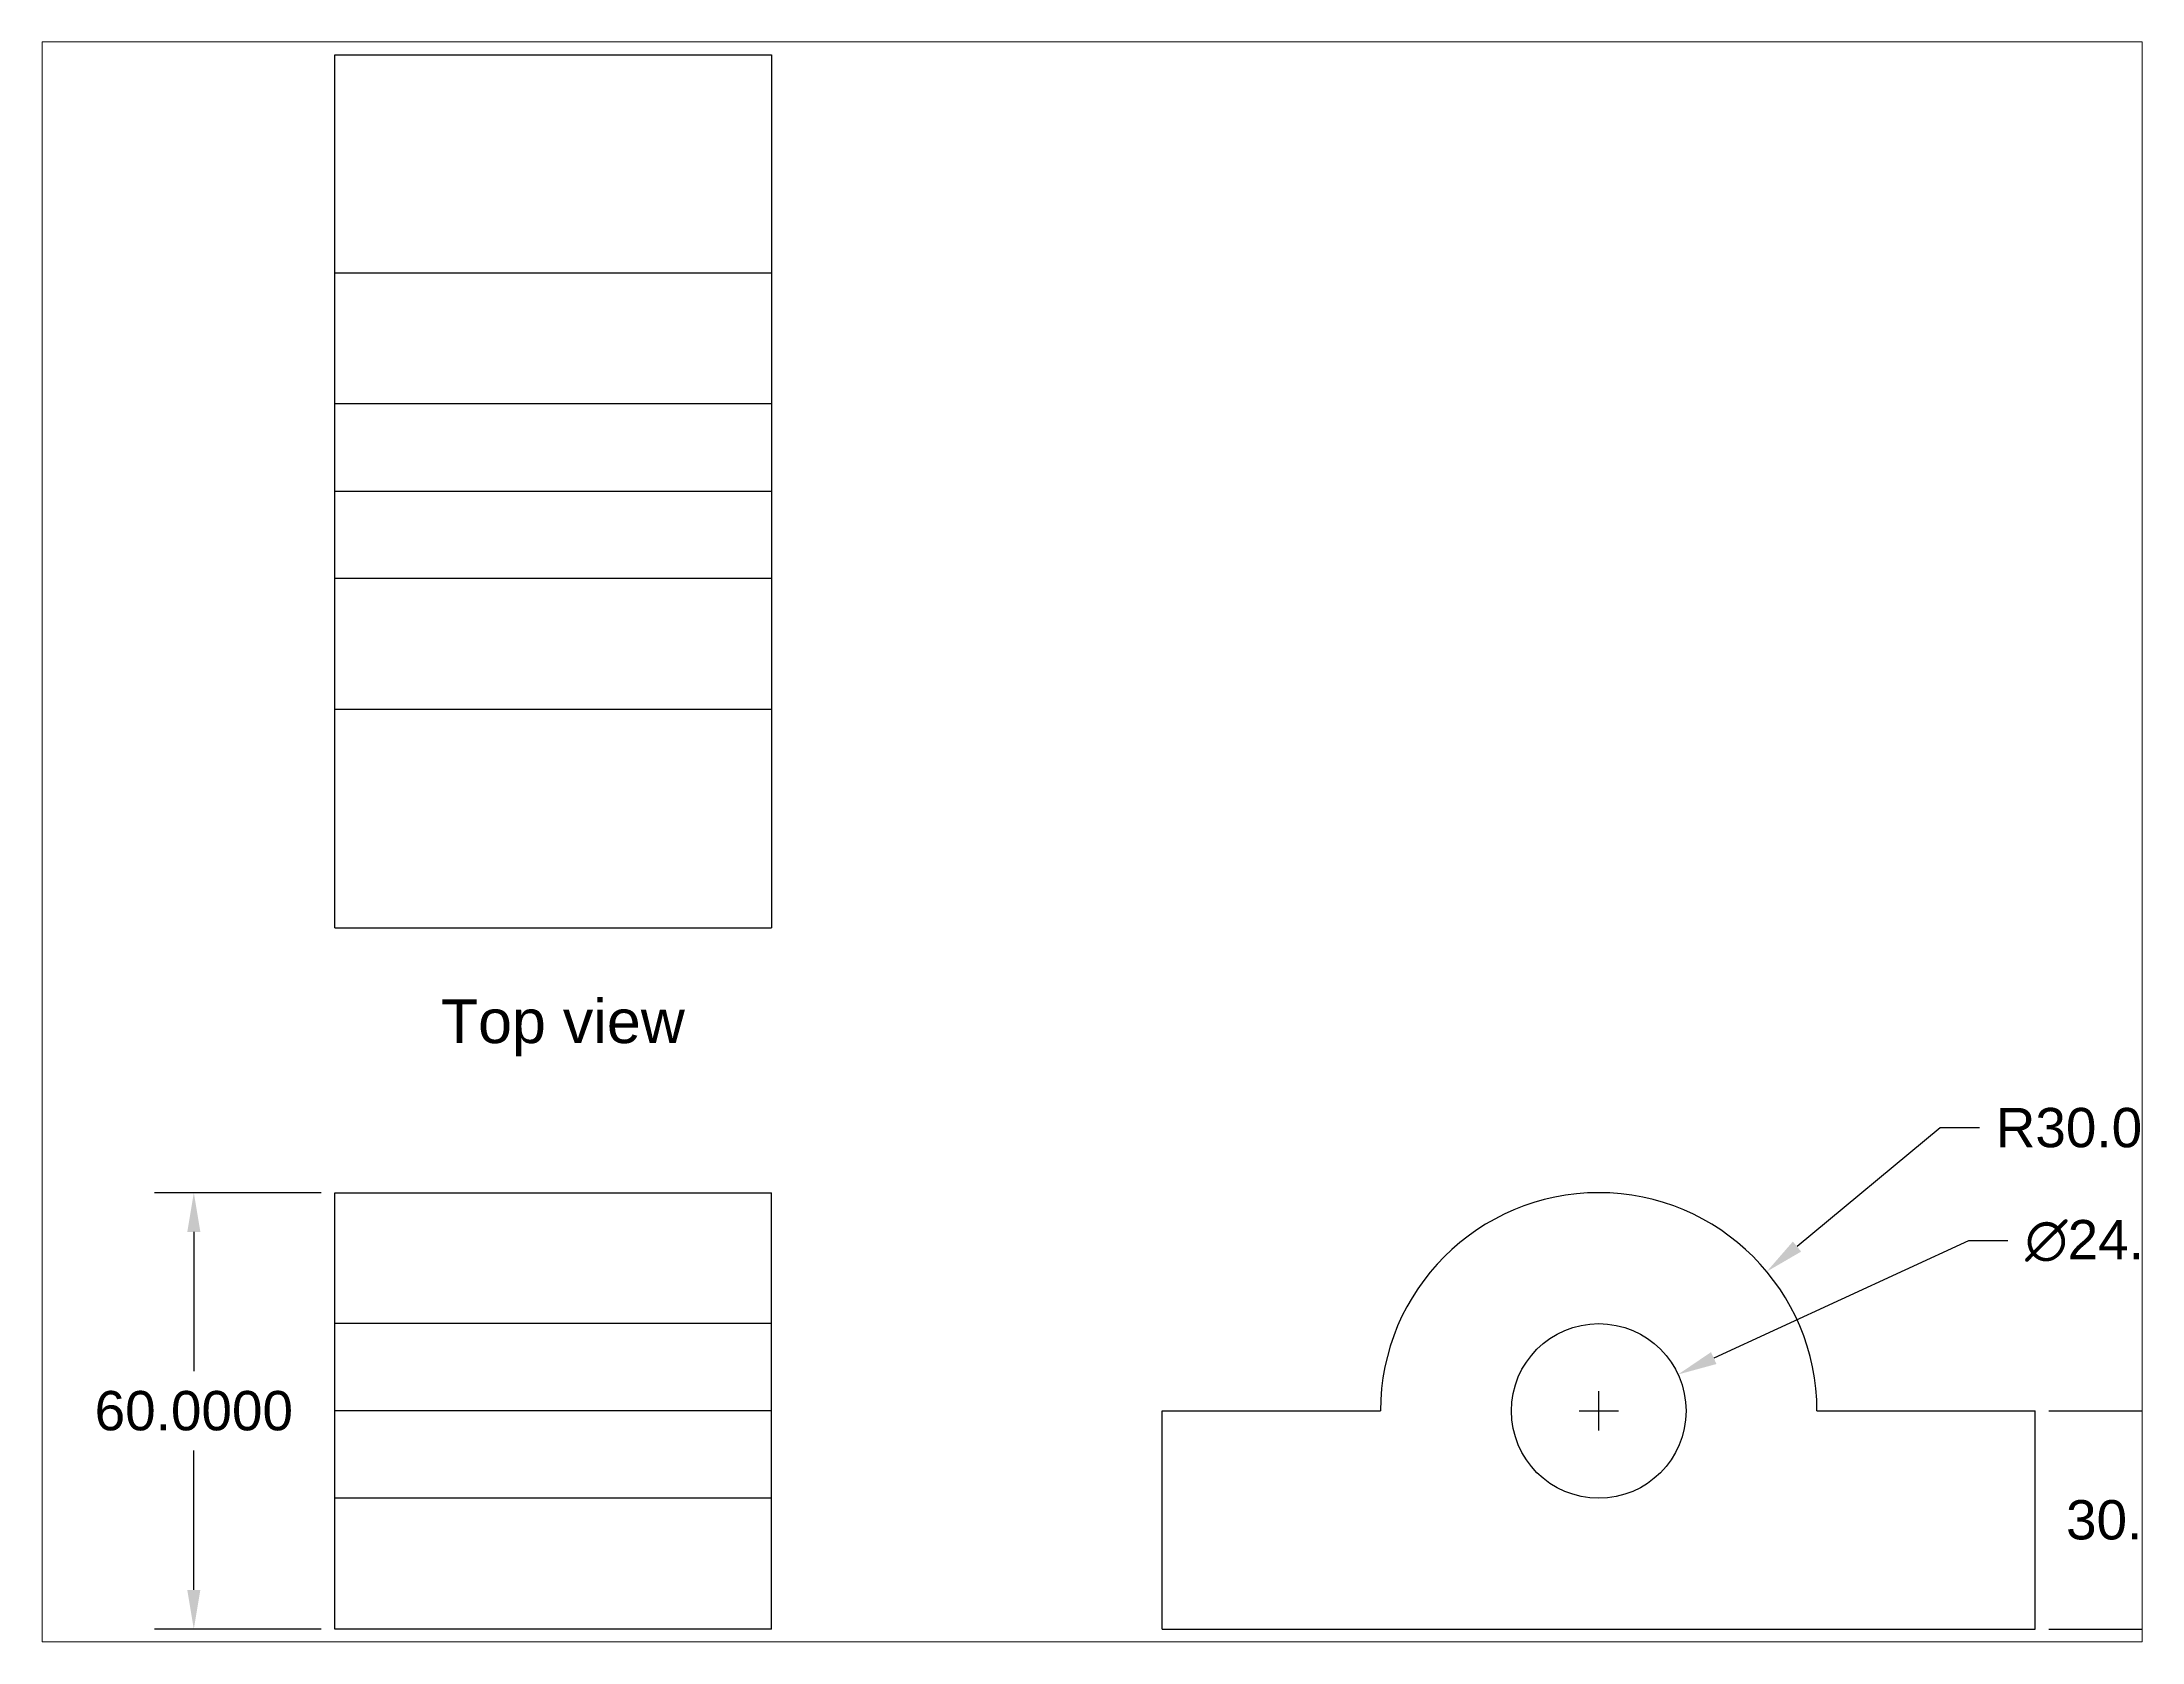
# Paper-space layout 'Layout1' of a CAD drawing. Header units: millimetres. Extents: x 1.05 to 9.45, y 0.8 to 7.2.
# The model-space entities are those that its viewports show. They can reach past a viewport. Long polylines and large blocks are cut down to what shows.
import ezdxf

# ---------------------------------------------------------------- set-up
doc = ezdxf.new("R2010")
doc.units = ezdxf.units.MM
doc.header["$MEASUREMENT"] = 0
doc.linetypes.add('CENTER', pattern=[2, 1.25, -0.25, 0.25, -0.25])
doc.linetypes.add('HIDDEN', pattern=[0.375, 0.25, -0.125])
doc.styles.add('Annotative', font='arial.ttf')
doc.styles.get("Standard").update_dxf_attribs({"font": 'arial.ttf'})
doc.dimstyles.new('Annotative', dxfattribs={"dimscale": 0, "dimtxt": 0.18, "dimasz": 0.18, "dimexe": 0.18, "dimexo": 0.0625, "dimgap": 0.09, "dimtad": 0, "dimtih": 1, "dimtoh": 1, "dimdec": 4, "dimzin": 0, "dimdsep": 46, "dimtxsty": 'Standard', "dimcen": 0.09, "dimadec": 0, "dimazin": 0, "dimtfac": 1, "dimtdec": 4, "dimtofl": 0, "dimtmove": 0, "dimatfit": 3, "dimfxl": 1, "dimtolj": 1, "dimtzin": 0, "dimarcsym": 0})

# ---------------------------------------------------------------- blocks, each defined once
blk = doc.blocks.new('*D9')
at = {"color": 0, "lineweight": -2}
for p, q in [((138.94, 17.63), (138.94, -2.11)), ((198.94, 17.63), (198.94, -2.11)), ((144.34, 3.29), (152.92, 3.29)), ((193.54, 3.29), (184.95, 3.29))]:
    blk.add_line(p, q, dxfattribs=at)
at = {"color": 0}
for points in [[(144.34, 4.19), (144.34, 2.39), (138.94, 3.29)], [(193.54, 4.19), (193.54, 2.39), (198.94, 3.29)]]:
    blk.add_solid(points, dxfattribs=at)
at = {"layer": 'Defpoints', "color": 0}
for p in [(138.94, 19.51), (198.94, 19.51), (198.94, 3.29)]:
    blk.add_point(p, dxfattribs=at)
at = {"color": 0, "insert": (168.94, 3.29), "char_height": 5.4, "attachment_point": 5}
blk.add_mtext('\\A1;60.0000', dxfattribs=at)
blk = doc.blocks.new('*D10')
at = {"color": 0, "lineweight": -2}
for p, q in [((78.94, 17.63), (78.94, -14.96)), ((198.94, 17.63), (198.94, -14.96)), ((84.34, -9.56), (121.1, -9.56)), ((193.54, -9.56), (156.78, -9.56))]:
    blk.add_line(p, q, dxfattribs=at)
at = {"color": 0}
for points in [[(84.34, -8.66), (84.34, -10.46), (78.94, -9.56)], [(193.54, -8.66), (193.54, -10.46), (198.94, -9.56)]]:
    blk.add_solid(points, dxfattribs=at)
at = {"layer": 'Defpoints', "color": 0}
for p in [(78.94, 19.51), (198.94, 19.51), (198.94, -9.56)]:
    blk.add_point(p, dxfattribs=at)
at = {"color": 0, "insert": (138.94, -9.56), "char_height": 5.4, "attachment_point": 5}
blk.add_mtext('\\A1;120.0000', dxfattribs=at)
blk = doc.blocks.new('*D11')
at = {"color": 0, "lineweight": -2}
for p, q in [((200.81, 49.51), (222.2, 49.51)), ((216.8, 44.11), (216.8, 39.97)), ((216.8, 24.91), (216.8, 29.05)), ((200.81, 19.51), (222.2, 19.51))]:
    blk.add_line(p, q, dxfattribs=at)
at = {"color": 0}
for points in [[(215.9, 44.11), (217.7, 44.11), (216.8, 49.51)], [(215.9, 24.91), (217.7, 24.91), (216.8, 19.51)]]:
    blk.add_solid(points, dxfattribs=at)
at = {"layer": 'Defpoints', "color": 0}
for p in [(198.94, 49.51), (198.94, 19.51), (216.8, 19.51)]:
    blk.add_point(p, dxfattribs=at)
at = {"color": 0, "insert": (216.8, 34.51), "char_height": 5.4, "attachment_point": 5}
blk.add_mtext('\\A1;30.0000', dxfattribs=at)
blk = doc.blocks.new('*D13')
at = {"color": 0, "lineweight": -2}
for p, q in [((-34.79, 17.63), (-34.79, -12.84)), ((25.21, 17.63), (25.21, -12.84)), ((-29.39, -7.44), (-20.8, -7.44)), ((19.81, -7.44), (11.23, -7.44))]:
    blk.add_line(p, q, dxfattribs=at)
at = {"color": 0}
for points in [[(-29.39, -6.54), (-29.39, -8.34), (-34.79, -7.44)], [(19.81, -6.54), (19.81, -8.34), (25.21, -7.44)]]:
    blk.add_solid(points, dxfattribs=at)
at = {"layer": 'Defpoints', "color": 0}
for p in [(-34.79, 19.51), (25.21, 19.51), (25.21, -7.44)]:
    blk.add_point(p, dxfattribs=at)
at = {"color": 0, "insert": (-4.79, -7.44), "char_height": 5.4, "attachment_point": 5}
blk.add_mtext('\\A1;60.0000', dxfattribs=at)
blk = doc.blocks.new('*D15')
at = {"color": 0, "lineweight": -2}
for p, q in [((189.77, 72.88), (154.75, 56.78)), ((195.17, 72.88), (189.77, 72.88)), ((138.94, 46.81), (138.94, 52.21)), ((136.24, 49.51), (141.64, 49.51))]:
    blk.add_line(p, q, dxfattribs=at)
at = {"color": 0}
blk.add_solid([(154.37, 57.59), (155.12, 55.96), (149.84, 54.52)], dxfattribs=at)
at = {"layer": 'Defpoints', "color": 0}
for p in [(149.84, 54.52), (128.03, 44.5)]:
    blk.add_point(p, dxfattribs=at)
at = {"color": 0, "insert": (214.1, 72.88), "char_height": 5.4, "attachment_point": 5}
blk.add_mtext('\\A1;∅24.0000', dxfattribs=at)
blk = doc.blocks.new('*D17')
at = {"color": 0, "lineweight": -2}
for p, q in [((185.88, 88.42), (166.19, 72.1)), ((191.28, 88.42), (185.88, 88.42)), ((138.94, 46.81), (138.94, 52.21)), ((136.24, 49.51), (141.64, 49.51))]:
    blk.add_line(p, q, dxfattribs=at)
at = {"color": 0}
blk.add_solid([(165.62, 72.79), (166.76, 71.41), (162.03, 68.66)], dxfattribs=at)
at = {"layer": 'Defpoints', "color": 0}
for p in [(162.03, 68.66), (138.94, 49.51)]:
    blk.add_point(p, dxfattribs=at)
at = {"color": 0, "insert": (209.86, 88.42), "char_height": 5.4, "attachment_point": 5}
blk.add_mtext('\\A1;R30.0000', dxfattribs=at)
blk = doc.blocks.new('*D18')
at = {"color": 0, "lineweight": -2}
for p, q in [((-36.66, 79.51), (-59.57, 79.51)), ((-54.17, 74.11), (-54.17, 54.97)), ((-54.17, 24.91), (-54.17, 44.05)), ((-36.66, 19.51), (-59.57, 19.51))]:
    blk.add_line(p, q, dxfattribs=at)
at = {"color": 0}
for points in [[(-55.07, 74.11), (-53.27, 74.11), (-54.17, 79.51)], [(-55.07, 24.91), (-53.27, 24.91), (-54.17, 19.51)]]:
    blk.add_solid(points, dxfattribs=at)
at = {"layer": 'Defpoints', "color": 0}
for p in [(-34.79, 79.51), (-54.17, 19.51), (-34.79, 19.51)]:
    blk.add_point(p, dxfattribs=at)
at = {"color": 0, "insert": (-54.17, 49.51), "char_height": 5.4, "attachment_point": 5}
blk.add_mtext('\\A1;60.0000', dxfattribs=at)

msp = doc.modelspace()

# ---------------------------------------------------------------- linework, layer by layer
for p, q in [((-34.78517, 115.91454), (-34.78517, 235.91454)), ((-34.78517, 235.91454), (25.21483, 235.91454)), ((25.21483, 235.91454), (25.21483, 115.91454)), ((25.21483, 205.91454), (-34.78517, 205.91454)), ((25.21483, 145.91454), (-34.78517, 145.91454)), ((-34.78517, 115.91454), (25.21483, 115.91454)), ((-34.78517, 19.50862), (-34.78517, 79.50862)), ((-34.78517, 79.50862), (25.21483, 79.50862)), ((25.21483, 19.50862), (25.21483, 79.50862)), ((78.93648, 19.50862), (78.93648, 49.50862)), ((78.93648, 49.50862), (108.93648, 49.50862)), ((168.93648, 49.50862), (198.93648, 49.50862)), ((198.93648, 19.50862), (198.93648, 49.50862)), ((25.21483, 19.50862), (-34.78517, 19.50862)), ((78.93648, 19.50862), (198.93648, 19.50862))]:
    msp.add_line(p, q)
at = {"linetype": 'HIDDEN'}
for p, q in [((25.21483, 187.91454), (-34.78517, 187.91454)), ((25.21483, 163.91454), (-34.78517, 163.91454)), ((25.21483, 61.50862), (-34.78517, 61.50862)), ((25.21483, 37.50862), (-34.78517, 37.50862))]:
    msp.add_line(p, q, dxfattribs=at)
at = {"linetype": 'CENTER'}
for p, q in [((-34.78517, 175.91454), (25.21483, 175.91454)), ((25.21483, 49.50862), (-34.78517, 49.50862))]:
    msp.add_line(p, q, dxfattribs=at)
msp.add_circle((138.93648, 49.50862), 12)
msp.add_arc((138.93648, 49.50862), 30, 0, 180)

# ---------------------------------------------------------------- texts
at = {"insert": (-20.21766, 106.07069), "char_height": 6, "attachment_point": 1, "style": 'Annotative'}
msp.add_mtext_dynamic_manual_height_columns('Top view', width=42.3741844, gutter_width=30, heights=[0], dxfattribs=at)

# ---------------------------------------------------------------- dimensions: what is measured, and where the dimension line sits
dim = msp.add_radius_dim(center=(138.93648, 49.50862), mpoint=(162.03217, 68.65513), dimstyle='Annotative')
dim.commit()
dim.dimension.update_dxf_attribs({"geometry": '*D17', "text_midpoint": (209.85761, 88.42204), "dimtype": 164})
for base, p1, p2, picture, middle in [((-54.16551, 19.50862), (-34.78517, 79.50862), (-34.78517, 19.50862), '*D18', (-54.16551, 49.50862)), ((216.79817, 19.50862), (198.93648, 49.50862), (198.93648, 19.50862), '*D11', (216.79817, 34.50862))]:
    dim = msp.add_linear_dim(base=base, p1=p1, p2=p2, angle=90, dimstyle='Annotative')
    dim.commit()
    dim.dimension.update_dxf_attribs({"geometry": picture, "text_midpoint": middle})
dim = msp.add_diameter_dim_2p(p1=(128.0334, 44.49636), p2=(149.83956, 54.52089), dimstyle='Annotative')
dim.commit()
dim.dimension.update_dxf_attribs({"geometry": '*D15', "text_midpoint": (214.10212, 72.87605), "dimtype": 163})
for base, p1, p2, picture, middle in [((25.21483, -7.44493), (-34.78517, 19.50862), (25.21483, 19.50862), '*D13', (-4.78517, -7.44493)), ((198.93648, -9.56235), (78.93648, 19.50862), (198.93648, 19.50862), '*D10', (138.93648, -9.56235)), ((198.93648, 3.28623), (138.93648, 19.50862), (198.93648, 19.50862), '*D9', (168.93648, 3.28623))]:
    dim = msp.add_linear_dim(base=base, p1=p1, p2=p2, dimstyle='Annotative')
    dim.commit()
    dim.dimension.update_dxf_attribs({"geometry": picture, "text_midpoint": middle})

psp = doc.layouts.get("Layout1")

# ---------------------------------------------------------------- viewports
at = {"layer": '0'}
psp.add_viewport(center=(5.25, 4), size=(8.4, 6.4), view_center_point=(69.28575, 127.70996), view_height=219.9214812, dxfattribs=at)

doc.saveas('drawing.dxf')
